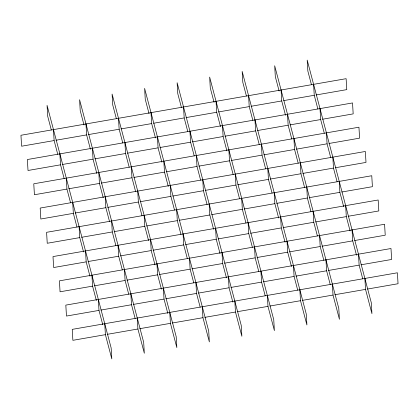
<?xml version="1.0" encoding="UTF-8"?>
<svg xmlns="http://www.w3.org/2000/svg" width="419" height="419" viewBox="0 0 419 419"><rect width="100%" height="100%" fill="white"/><g stroke="black" fill="none" stroke-linecap="round" stroke-linejoin="round"><path stroke-width="0.63" d="M53.464 129.612L54.119 140.559L21.599 146.215L20.95 135.269L346.12 78.683L346.77 89.629L316.167 94.956M56.031 140.224L86.633 134.902L85.984 123.951M88.545 134.567L119.153 129.241L118.498 118.294M121.065 128.911L151.668 123.584L151.018 112.632M153.579 123.249L184.187 117.922L183.532 106.976M186.099 117.592L216.702 112.266L216.052 101.314M218.613 111.931L249.221 106.604L248.567 95.658M251.133 106.274L281.736 100.948L281.086 90.001M283.647 100.612L314.255 95.286L313.601 84.339M59.875 153.873L60.53 164.819L28.01 170.481L27.361 159.534L352.531 102.943L353.18 113.889L322.578 119.216M62.441 164.489L93.044 159.162L92.395 148.216M94.956 158.827L125.564 153.506L124.909 142.554M127.476 153.171L158.078 147.844L157.429 136.898M159.99 147.514L190.593 142.188L189.943 131.236M192.51 141.852L223.112 136.526L222.463 125.58M225.024 136.196L255.627 130.869L254.977 119.918M257.544 130.534L288.146 125.208L287.497 114.261M290.058 124.878L320.661 119.551L320.011 108.605M66.286 178.138L66.935 189.084L34.421 194.741L33.771 183.794L358.942 127.208L359.591 138.155L328.983 143.481M68.852 188.749L99.455 183.428L98.805 172.476M101.367 183.093L131.969 177.766L131.32 166.82M133.886 177.436L164.489 172.109L163.839 161.158M166.401 171.774L197.003 166.448L196.354 155.501M198.92 166.118L229.523 160.791L228.874 149.84M231.435 160.456L262.037 155.13L261.388 144.183M263.954 154.8L294.557 149.473L293.908 138.527M296.469 149.138L327.071 143.811L326.422 132.865M72.697 202.398L73.346 213.344L40.832 219.006L40.182 208.06L365.347 151.469L366.002 162.415L335.394 167.741M75.258 213.014L105.866 207.688L105.216 196.741M107.777 207.353L138.38 202.031L137.731 191.08M140.292 201.696L170.9 196.37L170.25 185.423M172.811 196.04L203.414 190.713L202.765 179.761M205.326 190.378L235.934 185.051L235.284 174.105M237.845 184.721L268.448 179.395L267.799 168.443M270.36 179.06L300.968 173.733L300.313 162.787M302.879 173.403L333.482 168.077L332.833 157.13M79.107 226.663L79.757 237.61L47.242 243.266L46.588 232.32L371.758 175.734L372.412 186.68L341.804 192.007M81.668 237.274L112.276 231.948L111.622 221.002M114.188 231.618L144.791 226.291L144.141 215.345M146.702 225.956L177.31 220.635L176.656 209.683M179.222 220.3L209.825 214.973L209.175 204.027M211.736 214.643L242.344 209.317L241.69 198.365M244.256 208.981L274.859 203.655L274.209 192.709M276.77 203.325L307.378 197.998L306.724 187.052M309.29 197.663L339.893 192.337L339.243 181.39M85.518 250.923L86.167 261.87L53.653 267.532L52.998 256.585L378.168 199.994L378.818 210.94L348.215 216.267M88.079 261.54L118.687 256.213L118.032 245.267M120.599 255.878L151.201 250.557L150.552 239.605M153.113 250.222L183.716 244.895L183.066 233.949M185.633 244.565L216.235 239.239L215.586 228.287M218.147 238.903L248.75 233.577L248.1 222.63M250.667 233.247L281.269 227.92L280.62 216.969M283.181 227.585L313.784 222.259L313.134 211.312M315.701 221.929L346.304 216.602L345.654 205.656M91.929 275.189L92.578 286.135L60.058 291.792L59.409 280.845L384.579 224.259L385.229 235.206L354.626 240.532M94.49 285.8L125.092 280.473L124.443 269.527M127.009 280.143L157.612 274.817L156.963 263.87M159.524 274.482L190.126 269.16L189.477 258.209M192.043 268.825L222.646 263.499L221.997 252.552M224.558 263.169L255.161 257.842L254.511 246.891M257.077 257.507L287.68 252.18L287.031 241.234M289.592 251.85L320.195 246.524L319.545 235.572M322.106 246.189L352.714 240.862L352.065 229.916M98.339 299.449L98.989 310.395L66.469 316.057L65.82 305.111L390.99 248.519L391.639 259.466L361.037 264.792M100.9 310.065L131.503 304.739L130.854 293.792M133.415 304.404L164.023 299.082L163.373 288.131M165.934 298.747L196.537 293.42L195.888 282.474M198.449 293.091L229.057 287.764L228.407 276.812M230.969 287.429L261.571 282.102L260.922 271.156M263.483 281.772L294.091 276.446L293.436 265.494M296.003 276.111L326.605 270.784L325.956 259.838M328.517 270.454L359.125 265.127L358.47 254.181M104.745 323.714L105.399 334.661L72.88 340.317L72.23 329.371L397.401 272.785L398.05 283.731L367.447 289.058M107.311 334.325L137.914 328.999L137.264 318.052M139.826 328.669L170.433 323.342L169.779 312.396M172.345 323.007L202.948 317.686L202.298 306.734M204.86 317.351L235.468 312.024L234.813 301.078M237.379 311.694L267.982 306.368L267.332 295.416M269.894 306.032L300.502 300.706L299.847 289.759M302.413 300.376L333.016 295.049L332.367 284.098M334.928 294.714L365.536 289.388L364.881 278.441M311.458 84.711L307.845 71.026L307.19 60.079L371.292 302.707L371.941 313.653L365.536 289.388M314.255 95.286L317.869 108.977M320.661 119.551L324.28 133.237M327.071 143.811L330.691 157.502M333.482 168.077L337.101 181.762M339.893 192.337L343.674 206.646M346.304 216.602L350.085 230.911M352.714 240.862L356.496 255.171M359.125 265.127L362.739 278.813M279.106 90.991L275.325 76.682L274.675 65.736L338.777 308.363L339.427 319.309L333.016 295.049M281.736 100.948L285.517 115.256M288.146 125.208L291.76 138.899M294.557 149.473L298.171 163.159M300.968 173.733L304.582 187.424M307.378 197.998L310.992 211.684M313.784 222.259L317.403 235.949M320.195 246.524L323.814 260.209M326.605 270.784L330.224 284.47M246.424 96.03L242.811 82.344L242.161 71.398L306.258 314.02L306.907 324.971L300.502 300.706M249.221 106.604L252.835 120.29M255.627 130.869L259.246 144.555M262.037 155.13L265.656 168.815M268.448 179.395L272.067 193.08M274.859 203.655L278.64 217.964M281.269 227.92L285.051 242.229M287.68 252.18L291.462 266.489M294.091 276.446L297.705 290.131M214.072 102.309L210.291 88L209.641 77.054L273.743 319.681L274.393 330.628L267.982 306.368M216.702 112.266L220.483 126.575M223.112 136.526L226.894 150.835M229.523 160.791L233.137 174.477M235.934 185.051L239.548 198.737M242.344 209.317L245.958 223.002M248.75 233.577L252.369 247.262M255.161 257.842L258.78 271.528M261.571 282.102L265.19 295.788M181.39 107.348L177.776 93.662L177.127 82.711L241.224 325.338L241.873 336.289L235.468 312.024M184.187 117.922L187.801 131.608M190.593 142.188L194.212 155.873M197.003 166.448L200.622 180.133M203.414 190.713L207.033 204.399M209.825 214.973L213.606 229.282M216.235 239.239L220.017 253.547M222.646 263.499L226.428 277.807M229.057 287.764L232.833 302.073M149.038 113.628L145.257 99.319L144.607 88.372L208.709 331L209.359 341.946L202.948 317.686M151.668 123.584L155.449 137.893M158.078 147.844L161.86 162.153M164.489 172.109L168.27 186.418M170.9 196.37L174.514 210.055M177.31 220.635L180.924 234.321M183.716 244.895L187.335 258.581M190.126 269.16L193.746 282.846M196.537 293.42L200.156 307.106M116.356 118.666L112.742 104.98L112.093 94.029L176.19 336.656L176.839 347.602L170.433 323.342M119.153 129.241L122.767 142.926M125.564 153.506L129.178 167.191M131.969 177.766L135.588 191.452M138.38 202.031L141.999 215.717M144.791 226.291L148.572 240.6M151.201 250.557L154.983 264.866M157.612 274.817L161.394 289.126M164.023 299.082L167.804 313.386M84.004 124.946L80.223 110.637L79.573 99.691L143.675 342.318L144.325 353.264L137.914 328.999M86.633 134.902L90.415 149.211M93.044 159.162L96.826 173.471M99.455 183.428L103.236 197.731M105.866 207.688L109.479 221.373M112.276 231.948L115.89 245.639M118.687 256.213L122.301 269.899M125.092 280.473L128.712 294.164M131.503 304.739L135.122 318.424M51.322 129.984L47.708 116.293L47.059 105.347L111.155 347.974L111.81 358.921L105.399 334.661M54.119 140.559L57.733 154.244M60.53 164.819L64.144 178.51M66.935 189.084L70.554 202.77M73.346 213.344L76.965 227.035M79.757 237.61L83.538 251.919M86.167 261.87L89.949 276.179M92.578 286.135L96.36 300.444M98.989 310.395L102.77 324.704"/></g></svg>
